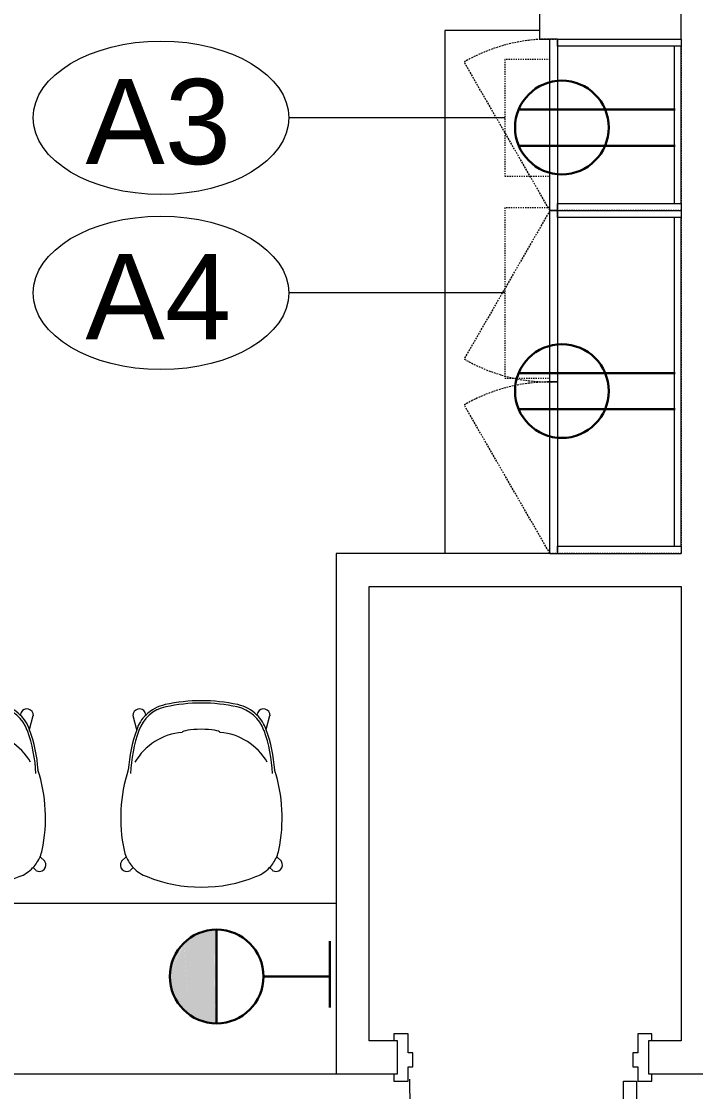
# Model space of a CAD drawing. Header units: inches. Extents: x 4757 to 6765, y 9919 to 10946.
# Drawn here: x 5873.8 to 5945, y 10502.2 to 10615.3 of the extents above; entities that cross this region are included whole.
import ezdxf

# ---------------------------------------------------------------- set-up
doc = ezdxf.new("R2010")
doc.units = ezdxf.units.IN
doc.header["$MEASUREMENT"] = 0
doc.linetypes.add('Dash', pattern=[0.25, 0.125, -0.125])
doc.linetypes.add('Hidden', pattern=[0.28125, 0.1875, -0.09375])
for name, color, linetype, lineweight in [('A-ANNO-NOTE', 7, 'Continuous', 9), ('A-DOOR', 31, 'Continuous', 13), ('I-FURN', 30, 'Continuous', 9), ('I-WALL', 2, 'Continuous', 9), ('Q-CASE', 31, 'Continuous', 9), ('Q-CASE-HDLN', 31, 'Dash', 9), ('Q-SPCQ', 91, 'Continuous', 9), ('Q-SPCQ-HDLN', 91, 'Dash', 9), ('Q-SPCQ-IDEN', 132, 'Continuous', 9)]:
    doc.layers.add(name, color=color, linetype=linetype, lineweight=lineweight)
doc.styles.add('Arial_3', font='arial.ttf', dxfattribs={"height": 9})

# ---------------------------------------------------------------- blocks, each defined once
blk = doc.blocks.new('emeco_alfi_barstool_alfi30ah_by-jasper-morrison_6251 - ALFI30AH-DARK GREY-8152148-Level XX  POWER _ SIGNAL')
at = {"layer": 'I-FURN'}
for p, q in [((-7.21, -1.6), (-6.81, -3.08)), ((-5.83, -1.54), (-5.91, -1.25)), ((5.98, -1.25), (5.9, -1.54)), ((6.88, -3.08), (7.27, -1.6)), ((-7.92, -16.5), (-8.41, -16.99)), ((8.48, -16.99), (7.99, -16.5)), ((-7.46, -17.94), (-7.17, -17.65)), ((7.24, -17.65), (7.53, -17.94))]:
    blk.add_line(p, q, dxfattribs=at)
for centre, radius, start, end in [((-6.52, -1.57), 0.688, 27.1799, 182.8201), ((-2.94, -4.45), 3.86, 102.0148, 160.4163), ((-2.89, -4.54), 4.2, 102.439, 134.4327), ((0.03, -17.79), 17.77, 77.561, 102.439), ((0.03, -17.79), 17.52, 77.561, 102.439), ((3, -4.45), 3.86, 19.4888, 77.9852), ((2.96, -4.54), 4.2, 45.5673, 77.561), ((6.59, -1.57), 0.688, 357.1799, 152.8201), ((-3.53, -4.08), 3.42, 132.057, 163.2036), ((3.6, -4.08), 3.42, 16.7788, 47.943), ((8.3, -8.45), 16.03, 160.4377, 175.9721), ((8.3, -8.45), 15.78, 160.4163, 177.3486), ((-1.49, -9.71), 6.36, 94.609, 149.8894), ((1.49, -9.71), 6.36, 30.1106, 85.391), ((-7.36, -8.27), 14.91, 2.1097, 20.0215), ((-7.36, -8.27), 15.16, 3.5743, 20.0158), ((7.99, -12.4), 16.49, 162.0647, 191.9353), ((-7.93, -12.4), 16.49, 348.0647, 17.9353), ((-4.41, -15.03), 3.81, 191.9353, 202.8261), ((4.48, -15.03), 3.81, 337.1739, 348.0647), ((-3.76, -14.6), 4.58, 204.5849, 221.8654), ((3.83, -14.6), 4.58, 318.1346, 335.4151), ((-7.85, -17.39), 0.682, 144.3846, 305.6154), ((-4.41, -15.03), 3.81, 223.6241, 250.0647), ((4.48, -15.03), 3.81, 289.9353, 316.3759), ((7.92, -17.39), 0.682, 234.3846, 35.6154), ((0.03, -4.27), 15.45, 248.1648, 291.8352)]:
    blk.add_arc(centre, radius, start, end, dxfattribs=at)
blk.add_ellipse((0, -3.37), major_axis=(-2, 0), ratio=0.162303, start_param=3.141593, end_param=6.283185, dxfattribs=at)
blk = doc.blocks.new('Casework 3 - Casework 1-8504727-Level XX  POWER _ SIGNAL')
at = {"layer": 'Q-CASE'}
for p, q in [((5801.65, 10522.04), (5800.65, 10522.04)), ((5907.04, 10522.04), (5800.65, 10522.04)), ((5800.65, 10521.37), (5800.65, 10518.06)), ((5800.65, 10521.37), (5800.65, 10518.06)), ((5801.65, 10505.04), (5801.65, 10522.04)), ((5800.65, 10516.23), (5800.65, 10513.29)), ((5800.65, 10516.23), (5800.65, 10513.29)), ((5800.65, 10511.31), (5800.65, 10508.1)), ((5800.65, 10511.31), (5800.65, 10508.1)), ((5800.65, 10506.13), (5800.65, 10505.04)), ((5800.65, 10506.13), (5800.65, 10504.04)), ((5800.65, 10505.04), (5801.65, 10505.04)), ((5800.65, 10504.04), (5907.04, 10504.04))]:
    blk.add_line(p, q, dxfattribs=at)
blk = doc.blocks.new('Door - Single - 24_-8328965-Level XX  POWER _ SIGNAL')
at = {"layer": 'A-DOOR'}
for p, q in [((-8.01, 26.59), (-6.63, 26.59)), ((-8.01, 2.59), (-8.01, 26.59)), ((-6.63, 26.59), (-6.63, 2.59)), ((-6.63, 2.59), (-8.01, 2.59))]:
    blk.add_line(p, q, dxfattribs=at)
at = {"layer": 'A-DOOR', "lineweight": 9}
for p, q in [((-9.63, 2.59), (-9.63, 1.84)), ((-8.13, 2.59), (-9.63, 2.59)), ((-8.13, 1.09), (-8.13, 2.59)), ((17.62, 2.59), (16.12, 2.59)), ((16.12, 2.59), (16.12, 1.09)), ((17.62, 1.84), (17.62, 2.59)), ((-7.63, 1.09), (-8.13, 1.09)), ((-7.63, -0.41), (-7.63, 1.09)), ((16.12, 1.09), (15.62, 1.09)), ((15.62, 1.09), (15.62, -0.41)), ((-8.13, -2.41), (-8.13, -0.41)), ((-8.13, -0.41), (-7.63, -0.41)), ((15.62, -0.41), (16.12, -0.41)), ((16.12, -0.41), (16.12, -2.41)), ((-9.63, -1.66), (-9.63, -2.41)), ((17.62, -2.41), (17.62, -1.66)), ((-9.63, -2.41), (-8.13, -2.41)), ((16.12, -2.41), (17.62, -2.41))]:
    blk.add_line(p, q, dxfattribs=at)
blk.add_arc((-8.01, 2.59), 24, 359.5, 90, dxfattribs=at)
blk = doc.blocks.new('C-Counter Top - ADJ HEIGHT-9036809-Level XX  POWER _ SIGNAL')
at = {"layer": 'Q-CASE'}
for p, q in [((-47.26, -15), (-47.26, -25)), ((-47.26, -25), (7.98, -25))]:
    blk.add_line(p, q, dxfattribs=at)
blk = doc.blocks.new('CW Cupbd Ohead - 37_h x 13 7_8_d - 2 Doors - 1 Shelf-9043161-Level XX  POWER _ SIGNAL')
at = {"layer": 'Q-CASE'}
for p, q in [((2, -2.36), (2.75, -2.36)), ((2, -15.45), (2, -2.36)), ((2.75, -2.36), (2.75, -15.45)), ((37.48, -2.36), (2.75, -2.36)), ((2.75, -3.11), (37.48, -3.11)), ((37.48, -2.36), (38.23, -2.36)), ((37.48, -15.45), (37.48, -2.36)), ((38.23, -15.45), (38.23, -2.36)), ((2, -15.45), (20.11, -15.45)), ((2, -15.45), (2, -16.24)), ((2.75, -15.45), (2, -15.45)), ((20.11, -16.24), (20.11, -15.45)), ((20.11, -15.45), (38.23, -15.45)), ((20.11, -15.45), (20.11, -16.24)), ((38.23, -15.45), (37.48, -15.45)), ((38.23, -16.24), (38.23, -15.45)), ((20.11, -16.24), (2, -16.24)), ((38.23, -16.24), (20.11, -16.24))]:
    blk.add_line(p, q, dxfattribs=at)
at = {"layer": 'Q-CASE', "linetype": 'Hidden'}
for p, q in [((2, -16.24), (17.68, -25.3)), ((38.23, -16.24), (22.54, -25.3))]:
    blk.add_line(p, q, dxfattribs=at)
for centre, start, end in [((2, -16.24), 330, 0.5), ((38.23, -16.24), 179.5, 210)]:
    blk.add_arc(centre, 18.12, start, end, dxfattribs=at)
at = {"layer": 'Q-CASE-HDLN'}
for p, q in [((2, -16.24), (2, -2.36)), ((2, -2.36), (38.23, -2.36)), ((38.23, -2.36), (38.23, -16.24)), ((38.23, -16.24), (2, -16.24))]:
    blk.add_line(p, q, dxfattribs=at)
blk = doc.blocks.new('C-Counter Top - ADJ HEIGHT - 1_ 3_-9039492-Level XX  POWER _ SIGNAL')
at = {"layer": 'Q-CASE'}
for p, q in [((0.74, 0), (-47.26, 0)), ((-47.26, 0), (-47.26, -15)), ((0.74, -15), (0.74, -13.88)), ((-47.26, -15), (0.74, -15))]:
    blk.add_line(p, q, dxfattribs=at)
blk = doc.blocks.new('CW Cupbd Ohead1 - 37_h x 13 7_8_d - 1 Door - 1 Shelf 2-9043129-Level XX  POWER _ SIGNAL')
at = {"layer": 'Q-CASE'}
for p, q in [((2, -2.36), (2.75, -2.36)), ((2, -15.45), (2, -2.36)), ((2.75, -2.36), (2.75, -15.45)), ((19.36, -2.36), (2.75, -2.36)), ((2.75, -3.11), (19.36, -3.11)), ((19.36, -2.36), (20.11, -2.36)), ((19.36, -15.45), (19.36, -2.36)), ((20.11, -15.45), (20.11, -2.36)), ((2, -15.45), (20.11, -15.45)), ((2, -15.45), (2, -16.24)), ((2.75, -15.45), (2, -15.45)), ((20.11, -15.45), (19.36, -15.45)), ((20.11, -16.24), (20.11, -15.45)), ((20.11, -16.24), (2, -16.24))]:
    blk.add_line(p, q, dxfattribs=at)
at = {"layer": 'Q-CASE', "linetype": 'Hidden'}
blk.add_line((20.11, -16.24), (4.42, -25.3), dxfattribs=at)
blk.add_arc((20.11, -16.24), 18.12, 179.5, 210, dxfattribs=at)
at = {"layer": 'Q-CASE-HDLN'}
for p, q in [((2, -16.24), (2, -2.36)), ((2, -2.36), (20.11, -2.36)), ((20.11, -2.36), (20.11, -16.24)), ((20.11, -16.24), (2, -16.24))]:
    blk.add_line(p, q, dxfattribs=at)
blk = doc.blocks.new('A-Coffee Maker-generic - A-Coffee Maker-generic-3789961-Level XX  POWER _ SIGNAL')
at = {"layer": 'Q-SPCQ-HDLN'}
for p, q in [((-6.16, 8.86), (-6.16, 4.09)), ((6.16, 8.86), (-6.16, 8.86)), ((6.16, 4.09), (6.16, 8.86))]:
    blk.add_line(p, q, dxfattribs=at)
blk = doc.blocks.new('A-Coffee Maker-generic - WATER DISPENSER-9039384-Level XX  POWER _ SIGNAL')
at = {"layer": 'Q-SPCQ-HDLN'}
for p, q in [((-9, 8.86), (-9, 4.09)), ((9, 8.86), (-9, 8.86)), ((9, 4.09), (9, 8.86))]:
    blk.add_line(p, q, dxfattribs=at)
blk = doc.blocks.new('Appliance_Specialty Equipment Tag - Standard-3515593-Level XX  POWER _ SIGNAL')
at = {"layer": 'Q-SPCQ-IDEN'}
blk.add_ellipse((-0.0499, 0.0037), major_axis=(-0.1406, 0), ratio=0.600473, dxfattribs=at)

msp = doc.modelspace()

# ---------------------------------------------------------------- hatches: boundary and pattern name
at = {"layer": 'A-ANNO-NOTE'}
for points in [[(5890.98, 10517.88), (5893, 10519.08), (5892.15, 10518.73)], [(5891.48, 10510.36), (5893, 10519.08), (5890.98, 10517.88), (5890.99, 10517.75)], [(5893, 10509.6), (5893, 10519.08), (5891.48, 10510.36)], [(5894.17, 10509.39), (5894.17, 10519.28), (5893, 10509.6)], [(5893, 10509.6), (5894.17, 10519.28), (5893, 10519.08), (5893, 10517.75)], [(5894.3, 10509.39), (5894.3, 10519.29), (5894.17, 10519.28), (5894.19, 10517.75)], [(5894.43, 10509.39), (5894.43, 10519.29), (5894.3, 10519.29), (5894.32, 10517.75)], [(5890.98, 10510.79), (5890.98, 10517.88), (5889.5, 10513.94)], [(5889.5, 10513.94), (5890.92, 10517.75), (5889.5, 10514.73)], [(5889.5, 10514.73), (5890.87, 10517.75), (5890.17, 10516.85)], [(5889.5, 10514.73), (5890.17, 10516.85), (5889.73, 10515.89)], [(5891.48, 10510.36), (5890.98, 10517.75), (5890.98, 10510.79)], [(5894.3, 10509.39), (5894.17, 10517.75), (5894.17, 10509.39)], [(5894.43, 10509.39), (5894.3, 10517.75), (5894.3, 10509.39)], [(5890.98, 10510.79), (5889.5, 10513.94), (5890.17, 10511.82)], [(5890.17, 10511.82), (5889.5, 10513.94), (5889.55, 10513.55)], [(5890.17, 10511.82), (5889.55, 10513.55), (5889.66, 10513.04)], [(5893, 10509.6), (5891.48, 10510.36), (5892.15, 10509.95)]]:
    msp.add_hatch(color=256, dxfattribs=at).paths.add_polyline_path(points, flags=0)

# ---------------------------------------------------------------- linework, layer by layer
at = {"layer": 'A-ANNO-NOTE', "lineweight": 30}
for p, q in [((5942.87, 10605.96), (5926.34, 10605.96)), ((5942.87, 10602.12), (5926.34, 10602.12)), ((5942.87, 10602.12), (5926.34, 10602.12)), ((5942.87, 10578.1), (5926.34, 10578.1)), ((5942.87, 10574.27), (5926.34, 10574.27)), ((5942.87, 10574.27), (5926.34, 10574.27)), ((5894.43, 10509.39), (5894.43, 10519.29)), ((5906.4, 10511.06), (5906.4, 10518.07)), ((5906.4, 10514.33), (5899.38, 10514.33))]:
    msp.add_line(p, q, dxfattribs=at)
at = {"layer": 'A-ANNO-NOTE'}
msp.add_line((5894.43, 10509.39), (5894.43, 10519.29), dxfattribs=at)
at = {"layer": 'A-ANNO-NOTE', "lineweight": 30}
for centre in [(5930.9, 10604.04), (5930.9, 10576.19), (5894.43, 10514.34), (5894.43, 10514.34), (5894.43, 10514.34), (5894.43, 10514.34), (5894.43, 10514.34), (5894.43, 10514.34), (5894.43, 10514.34)]:
    msp.add_circle(centre, 4.95, dxfattribs=at)
at = {"layer": 'A-ANNO-NOTE'}
msp.add_arc((5894.43, 10514.34), 4.95, 90, 270, dxfattribs=at)
at = {"layer": 'I-WALL', "lineweight": 13}
for p, q in [((5907.04, 10559.04), (5907.04, 10504.04)), ((5929.64, 10559.04), (5907.04, 10559.04)), ((5910.54, 10507.54), (5910.54, 10555.54)), ((5910.54, 10555.54), (5943.52, 10555.54)), ((5943.52, 10555.54), (5943.52, 10507.54)), ((5913.54, 10507.54), (5910.54, 10507.54)), ((5913.54, 10504.04), (5913.54, 10507.54)), ((5943.52, 10507.54), (5940.04, 10507.54)), ((5940.04, 10507.54), (5940.04, 10504.04)), ((5907.04, 10504.04), (5913.54, 10504.04)), ((5940.04, 10504.04), (6038.52, 10504.04))]:
    msp.add_line(p, q, dxfattribs=at)
at = {"layer": 'Q-SPCQ-IDEN'}
for p, q in [((5924.88, 10605.07), (5902.06, 10605.07)), ((5924.88, 10586.57), (5902.06, 10586.57))]:
    msp.add_line(p, q, dxfattribs=at)

# ---------------------------------------------------------------- block references
at = {"layer": 'A-DOOR', "rotation": 180}
msp.add_blockref('Door - Single - 24_-8328965-Level XX  POWER _ SIGNAL', (5930.78, 10505.88), dxfattribs=at)
at = {"layer": 'I-FURN'}
for p in [(5867.79, 10543.5), (5892.79, 10543.5)]:
    msp.add_blockref('emeco_alfi_barstool_alfi30ah_by-jasper-morrison_6251 - ALFI30AH-DARK GREY-8152148-Level XX  POWER _ SIGNAL', p, dxfattribs=at)
at = {"layer": 'Q-CASE'}
for name, p, rotation in [('C-Counter Top - ADJ HEIGHT - 1_ 3_-9039492-Level XX  POWER _ SIGNAL', (5943.52, 10614.13), 270.0000000000006), ('C-Counter Top - ADJ HEIGHT-9036809-Level XX  POWER _ SIGNAL', (5943.52, 10567.02), 270.0000000000006), ('CW Cupbd Ohead1 - 37_h x 13 7_8_d - 1 Door - 1 Shelf 2-9043129-Level XX  POWER _ SIGNAL', (5945.88, 10615.38), 270), ('CW Cupbd Ohead - 37_h x 13 7_8_d - 2 Doors - 1 Shelf-9043161-Level XX  POWER _ SIGNAL', (5945.88, 10597.27), 270.0000000000011)]:
    msp.add_blockref(name, p, dxfattribs=dict(at, rotation=rotation))
msp.add_blockref('Casework 3 - Casework 1-8504727-Level XX  POWER _ SIGNAL', (0, 0), dxfattribs=at)
at = {"layer": 'Q-SPCQ', "rotation": 89.9999999999997}
for name, p in [('A-Coffee Maker-generic - A-Coffee Maker-generic-3789961-Level XX  POWER _ SIGNAL', (5933.74, 10605.07)), ('A-Coffee Maker-generic - WATER DISPENSER-9039384-Level XX  POWER _ SIGNAL', (5933.74, 10586.57))]:
    msp.add_blockref(name, p, dxfattribs=at)
at = {"layer": 'Q-SPCQ-IDEN', "xscale": 95.99999999999994, "yscale": 95.99999999999994, "zscale": 95.99999999999994}
for p in [(5893.34, 10604.71), (5893.34, 10586.21)]:
    msp.add_blockref('Appliance_Specialty Equipment Tag - Standard-3515593-Level XX  POWER _ SIGNAL', p, dxfattribs=at)

# ---------------------------------------------------------------- texts
at = {"layer": 'Q-SPCQ-IDEN', "char_height": 9, "width": 18.786, "attachment_point": 1, "style": 'Arial_3'}
for s, insert in [('A3', (5880.57, 10609.17)), ('A4', (5880.57, 10590.67))]:
    msp.add_mtext(s, dxfattribs=dict(at, insert=insert))

doc.saveas('drawing.dxf')
